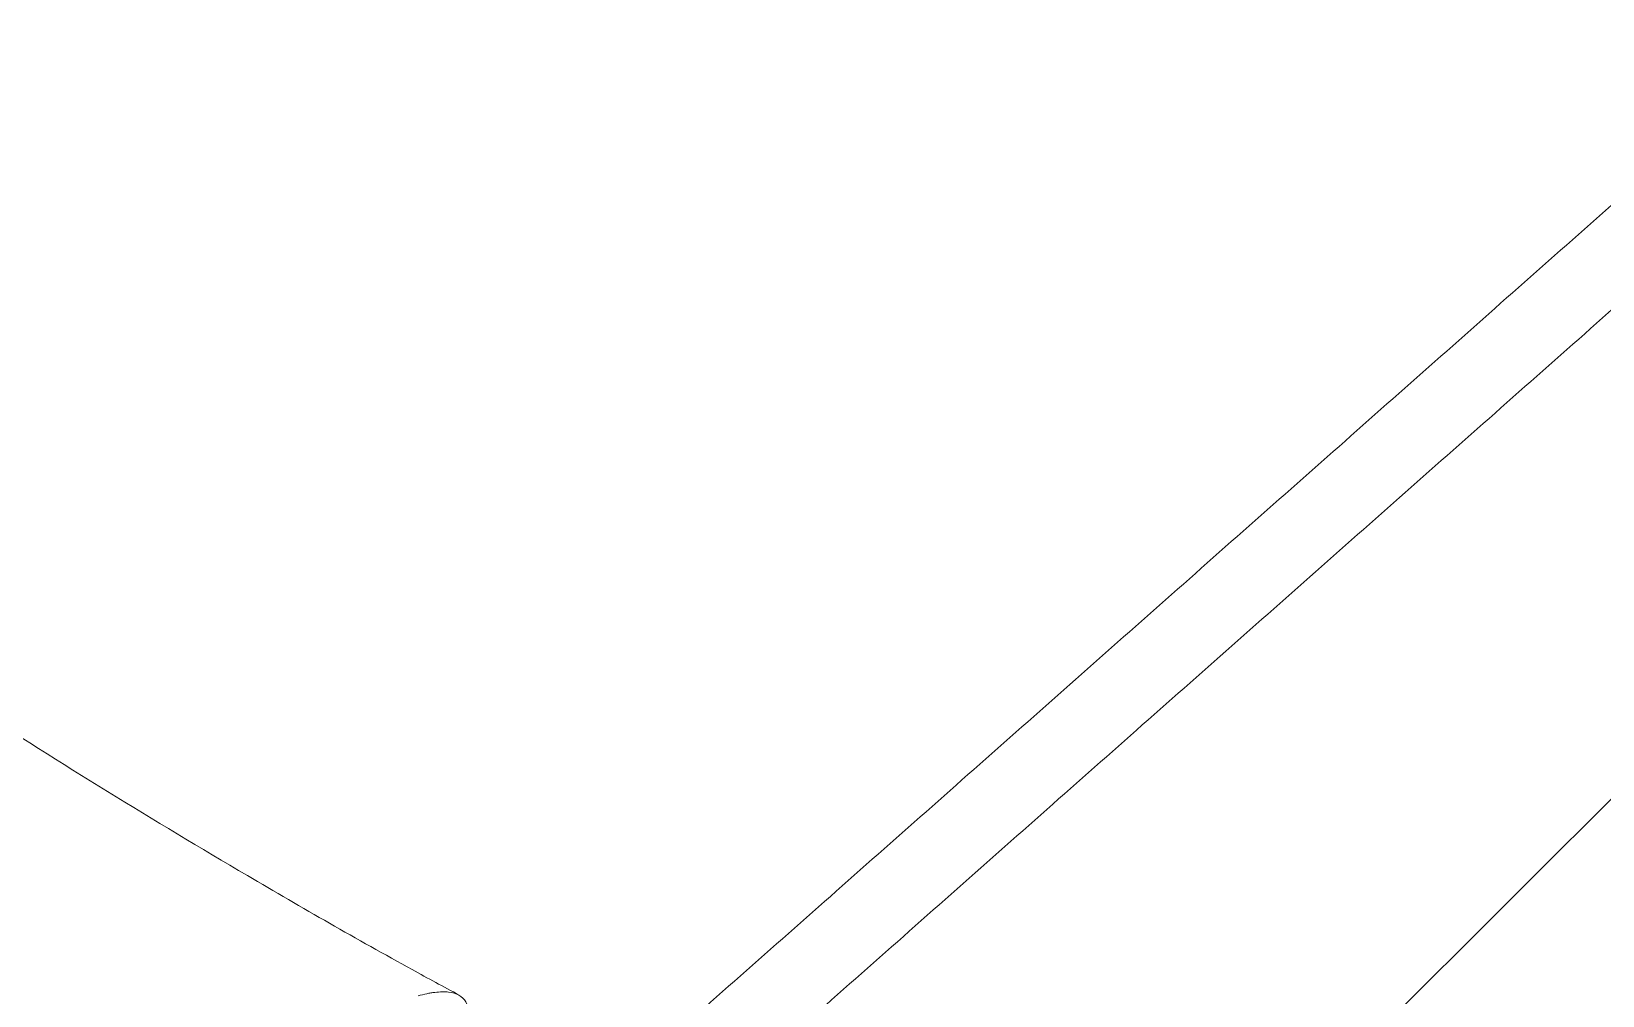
# Model space of a CAD drawing. Header units: millimetres. Extents: x 151130 to 215929, y 2134 to 34533.
# Drawn here: x 154921.8 to 155062.7, y 21341.2 to 21427.6 of the extents above; entities that cross this region are included whole.
import ezdxf

# ---------------------------------------------------------------- set-up
doc = ezdxf.new("R2010")
doc.units = ezdxf.units.MM
doc.layers.add('1', color=7, linetype='Continuous')

# ---------------------------------------------------------------- blocks, each defined once
blk = doc.blocks.new('SILLA GO 34006A')
at = {"layer": '1', "color": 0, "linetype": 'Continuous', "lineweight": 18}
blk.add_line((-233.94, 84.53), (-233.94, 392.78), dxfattribs=at)
for points, knots in [([(-173.36, 385.21), (-171.83, 385.67), (-164.86, 387.73), (-148.43, 392.19), (-125.36, 397.68), (-99.91, 402.65), (-72.85, 406.92), (-43.66, 410.26), (-12.92, 412.28), (6.66, 412.71), (15.97, 412.71)], [0, 0, 0, 0, 0.024998, 0.11382, 0.266378, 0.395957, 0.519196, 0.694517, 0.854829, 1, 1, 1, 1]), ([(-217.06, 37.67), (-216.83, 41.5), (-216.59, 45.33), (-216.13, 52.98), (-215.89, 56.81), (-215.43, 64.47), (-215.19, 68.29), (-214.73, 75.95), (-214.49, 79.77), (-214.03, 87.42), (-213.79, 91.25), (-213.33, 98.9), (-213.09, 102.72), (-212.39, 114.19), (-211.93, 121.84), (-210.99, 137.13), (-210.53, 144.77), (-209.83, 156.24), (-209.59, 160.06), (-209.13, 167.7), (-208.89, 171.52), (-208.54, 177.25), (-208.43, 179.16), (-208.19, 182.98), (-208.08, 184.89), (-207.73, 190.62), (-207.49, 194.44), (-207.03, 202.07), (-206.79, 205.89), (-206.33, 213.52), (-206.1, 217.34), (-205.63, 224.97), (-205.4, 228.78), (-204.93, 236.41), (-204.7, 240.23), (-204, 251.66), (-203.53, 259.29), (-202.6, 274.53), (-202.14, 282.15), (-201.2, 297.39), (-200.74, 305.01), (-199.81, 320.25), (-199.34, 327.86), (-198.41, 343.1), (-197.95, 350.71), (-197.02, 365.94), (-196.55, 373.55), (-195.95, 383.37), (-195.82, 385.57), (-195.68, 387.77)], [0, 0, 0, 0, 0.032703, 0.032703, 0.065407, 0.065407, 0.09811, 0.09811, 0.130813, 0.130813, 0.163516, 0.163516, 0.19622, 0.19622, 0.261626, 0.261626, 0.327033, 0.327033, 0.359736, 0.359736, 0.392439, 0.392439, 0.408791, 0.408791, 0.425142, 0.425142, 0.457846, 0.457846, 0.490549, 0.490549, 0.523252, 0.523252, 0.555955, 0.555955, 0.588659, 0.588659, 0.654065, 0.654065, 0.719472, 0.719472, 0.784878, 0.784878, 0.850285, 0.850285, 0.915691, 0.915691, 0.981098, 0.981098, 1, 1, 1, 1]), ([(-175.48, 386.06), (-175.48, 386.06), (-175.48, 386.06), (-175.33, 385.91), (-175.19, 385.78), (-174.76, 385.44), (-174.48, 385.29), (-173.91, 385.15), (-173.63, 385.15), (-173.06, 385.31), (-172.78, 385.46), (-172.21, 385.91), (-171.93, 386.21), (-171.57, 386.67), (-171.5, 386.76), (-171.36, 386.96), (-171.29, 387.06), (-171.08, 387.39), (-170.94, 387.62), (-170.79, 387.86)], [0, 0, 0, 0, 0.000205, 0.000205, 0.091095, 0.091095, 0.272876, 0.272876, 0.454657, 0.454657, 0.636438, 0.636438, 0.818219, 0.818219, 0.863664, 0.863664, 0.90911, 0.90911, 1, 1, 1, 1])]:
    blk.add_open_spline(points, degree=3, knots=knots, dxfattribs=at)
at = {"layer": '1', "color": 0, "linetype": 'Continuous', "lineweight": 13}
blk.add_open_spline([(-210, 37.04), (-209.77, 40.87), (-209.54, 44.7), (-209.19, 50.45), (-209.07, 52.37), (-208.84, 56.2), (-208.72, 58.12), (-208.37, 63.87), (-208.14, 67.71), (-207.67, 75.38), (-207.44, 79.21), (-206.97, 86.88), (-206.74, 90.71), (-206.28, 98.38), (-206.04, 102.22), (-205.69, 107.97), (-205.58, 109.89), (-205.34, 113.72), (-205.23, 115.64), (-204.88, 121.39), (-204.65, 125.23), (-204.18, 132.89), (-203.95, 136.72), (-203.6, 142.47), (-203.48, 144.39), (-203.25, 148.22), (-203.13, 150.13), (-202.78, 155.88), (-202.55, 159.7), (-202.08, 167.36), (-201.85, 171.19), (-201.38, 178.84), (-201.15, 182.67), (-200.69, 190.31), (-200.45, 194.14), (-199.99, 201.79), (-199.75, 205.61), (-199.29, 213.25), (-199.06, 217.07), (-198.36, 228.54), (-197.89, 236.18), (-196.96, 251.45), (-196.49, 259.09), (-195.56, 274.35), (-195.1, 281.99), (-194.17, 297.25), (-193.7, 304.88), (-192.77, 320.14), (-192.31, 327.77), (-191.38, 343.02), (-190.91, 350.65), (-189.98, 365.9), (-189.51, 373.53), (-189.01, 381.88), (-188.96, 382.6), (-188.92, 383.33)], degree=3, knots=[0, 0, 0, 0, 0.033124, 0.033124, 0.049685, 0.049685, 0.066247, 0.066247, 0.099371, 0.099371, 0.132494, 0.132494, 0.165618, 0.165618, 0.198741, 0.198741, 0.215303, 0.215303, 0.231865, 0.231865, 0.264988, 0.264988, 0.298112, 0.298112, 0.314674, 0.314674, 0.331236, 0.331236, 0.364359, 0.364359, 0.397483, 0.397483, 0.430606, 0.430606, 0.46373, 0.46373, 0.496853, 0.496853, 0.529977, 0.529977, 0.596224, 0.596224, 0.662471, 0.662471, 0.728718, 0.728718, 0.794965, 0.794965, 0.861212, 0.861212, 0.927459, 0.927459, 0.993707, 0.993707, 1, 1, 1, 1], dxfattribs=at)
blk = doc.blocks.new('*U99')
at = {"rotation": 90}
blk.add_blockref('SILLA GO 34006A', (242.34, -654.52), dxfattribs=at)
blk = doc.blocks.new('*U100')
at = {"color": 0, "linetype": 'ByBlock', "lineweight": -2, "transparency": 16777216}
blk.add_blockref('*U99', (214337.64, 34111.67, -2977.12), dxfattribs=at)
blk = doc.blocks.new('MRC90')
at = {"color": 5, "rotation": 45}
blk.add_blockref('*U100', (-128356.18, -175660.78), dxfattribs=at)

msp = doc.modelspace()

# ---------------------------------------------------------------- block references
at = {"color": 5}
msp.add_blockref('MRC90', (155393, 22008.22), dxfattribs=at)

doc.saveas('drawing.dxf')
